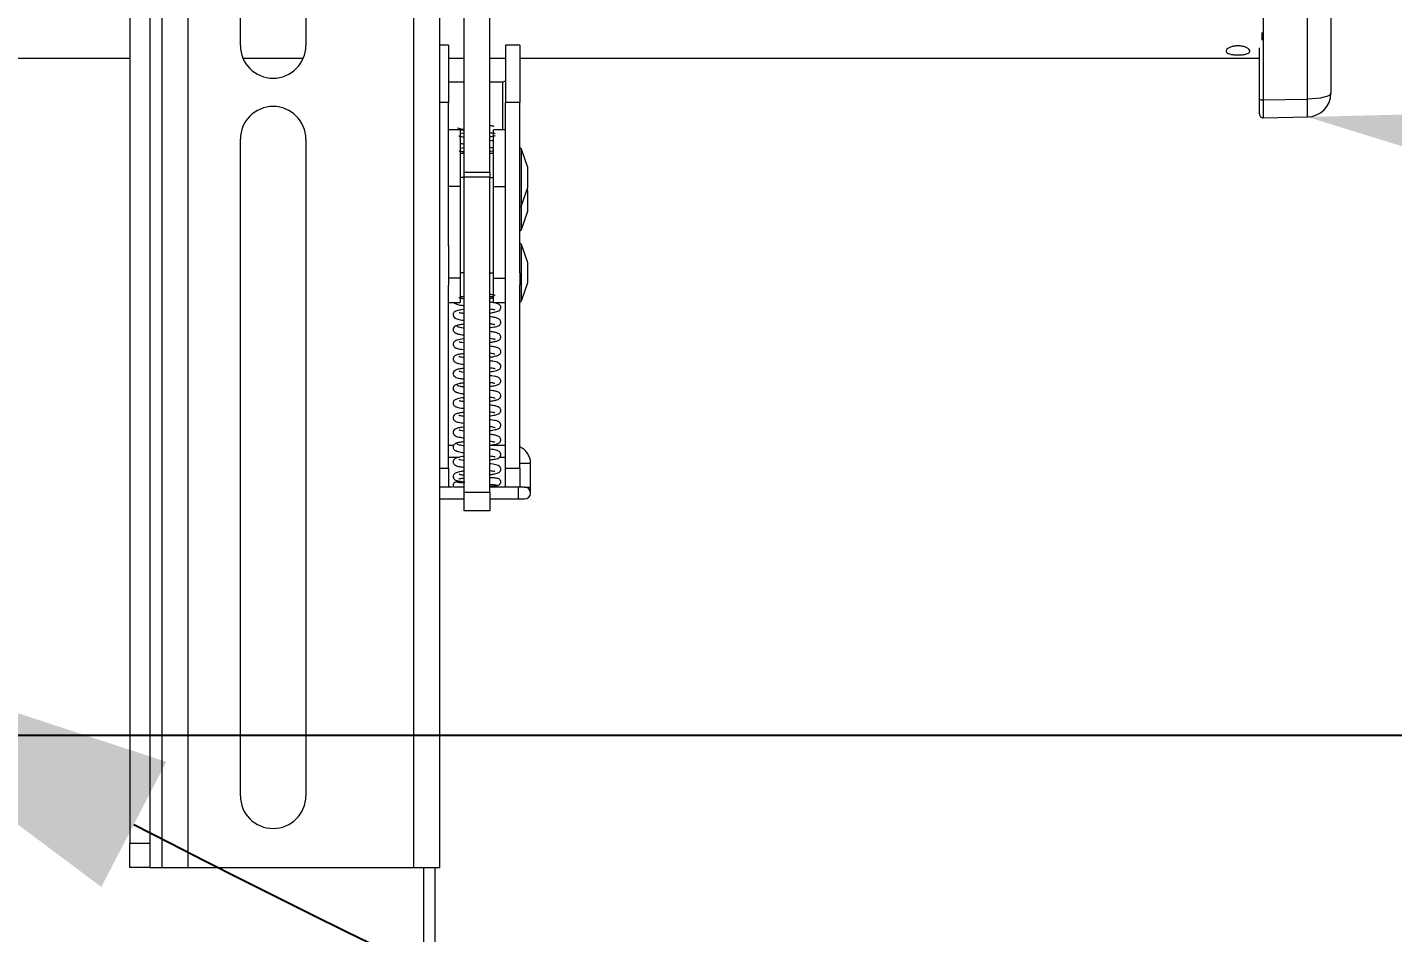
# Model space of a CAD drawing. Extents: x -382 to 1420, y -377 to 265.
# Drawn here: x 230.13 to 237.3, y -172.05 to -167.3 of the extents above; entities that cross this region are included whole.
import ezdxf
from ezdxf import colors
from ezdxf.entities.mleader import LeaderData, LeaderLine
from ezdxf.math import Vec2, Vec3

# ---------------------------------------------------------------- set-up
doc = ezdxf.new("R2010")
doc.units = 0
doc.header["$MEASUREMENT"] = 0
doc.layers.get('DEFPOINTS').update_dxf_attribs({"color": 255, "linetype": 'CONTINUOUS'})
for name, color, linetype in [('AV-Anno-Iden', 154, 'CONTINUOUS'), ('AV-Detl-Obje-Brkt', 202, 'CONTINUOUS'), ('AV-Detl-Obje-Mont', 232, 'CONTINUOUS'), ('AV-Elev-Dims', 14, 'CONTINUOUS')]:
    doc.layers.add(name, color=color, linetype=linetype)
doc.styles.get("Standard").update_dxf_attribs({"font": 'arial.ttf'})
doc.dimstyles.new('ARCH-24TO1', dxfattribs={"dimscale": 24, "dimtxt": 0.08, "dimasz": 0.09375, "dimexe": 0.09375, "dimexo": 0.09375, "dimgap": 0.0625, "dimtad": 0, "dimtih": 1, "dimtoh": 1, "dimdec": 3, "dimzin": 3, "dimdsep": 46, "dimlunit": 4, "dimtxsty": 'Standard', "dimcen": -0.0625, "dimclrd": 256, "dimclre": 256, "dimadec": 0, "dimazin": 0, "dimtfac": 1, "dimtdec": 3, "dimtmove": 0, "dimatfit": 3, "dimfxl": 1, "dimtfill": 1, "dimfrac": 1, "dimtolj": 1, "dimtzin": 0, "dimarcsym": 0})

# ---------------------------------------------------------------- blocks, each defined once
blk = doc.blocks.new('*D156')
at = {"layer": 'AV-Elev-Dims', "lineweight": -2, "transparency": 16777216}
for p, q in [((229.8693, -171.0105), (243.7221, -171.0105)), ((241.4721, -173.2605), (241.4721, -182.54)), ((241.4721, -223.2127), (241.4721, -198.4907)), ((247.2541, -225.4627), (239.2221, -225.4627))]:
    blk.add_line(p, q, dxfattribs=at)
at = {"layer": 'AV-Elev-Dims', "transparency": 16777216}
for points in [[(241.0971, -173.2605), (241.8471, -173.2605), (241.4721, -171.0105)], [(241.0971, -223.2127), (241.8471, -223.2127), (241.4721, -225.4627)]]:
    blk.add_solid(points, dxfattribs=at)
at = {"layer": 'DEFPOINTS', "color": 0, "transparency": 16777216}
for p in [(227.6193, -171.0105), (241.4721, -225.4627), (249.5041, -225.4627)]:
    blk.add_point(p, dxfattribs=at)
at = {"layer": 'AV-Elev-Dims', "color": 0, "transparency": 16777216, "insert": (241.4721, -190.5154), "char_height": 1.92, "attachment_point": 5, "bg_fill": 3, "box_fill_scale": 1.25, "bg_fill_color": 256, "bg_fill_true_color": 13158600, "bg_fill_transparency": 0}
blk.add_mtext('\\A1;4\'-6{\\H1x;\\S1#2;}" A.F.F.\\PTO CENTER \\POF MOUNT\\PHOLE', dxfattribs=at)
blk = doc.blocks.new('A$C429A2651')
at = {"layer": 'AV-Detl-Obje-Brkt', "linetype": 'Continuous', "lineweight": 15}
for p, q in [((28.5715, 20.9101), (28.5715, 4.4204)), ((28.7073, 20.9101), (28.7073, 4.4204)), ((29.894, 4.4204), (29.894, 20.9101)), ((30.0298, 4.4204), (30.0298, 20.9101)), ((28.4045, 20.7852), (28.4045, 4.5453)), ((28.509, 20.7852), (28.509, 4.5453)), ((30.1574, 8.0661), (30.1574, 13.4628)), ((30.2918, 8.0661), (30.2918, 13.4628)), ((28.9835, 8.7307), (28.9835, 12.1734)), ((29.3271, 12.1734), (29.3271, 8.7307)), ((30.0747, 8.733), (30.0298, 8.733)), ((30.0747, 8.733), (30.0747, 8.4312)), ((30.4492, 8.733), (30.3745, 8.733)), ((30.3745, 8.733), (30.3745, 8.4312)), ((30.4492, 8.733), (30.4492, 8.4312)), ((28.9973, 8.6633), (29.3134, 8.6633)), ((30.0747, 8.6633), (30.1574, 8.6633)), ((30.2918, 8.6633), (30.3745, 8.6633)), ((30.1574, 8.5384), (30.0747, 8.5384)), ((30.3592, 8.5384), (30.2918, 8.5384)), ((30.3745, 8.544), (30.3592, 8.5384)), ((30.3592, 8.5384), (30.3592, 8.4135)), ((30.0747, 8.4312), (30.0298, 8.4312)), ((30.0747, 7.6799), (30.0747, 8.4312)), ((30.3592, 8.4135), (30.3592, 8.2886)), ((30.4492, 8.4312), (30.3745, 8.4312)), ((30.3745, 7.6799), (30.3745, 8.4312)), ((30.4492, 7.539), (30.4492, 8.4312)), ((28.9835, 4.7961), (28.9835, 8.2389)), ((29.3271, 8.2389), (29.3271, 4.7961)), ((30.1372, 8.2886), (30.0747, 8.2886)), ((30.1372, 8.2886), (30.1574, 8.2886)), ((30.1372, 8.2886), (30.1372, 7.9919)), ((30.1574, 8.2713), (30.1372, 8.2681)), ((30.3745, 8.2886), (30.3121, 8.2886)), ((30.3121, 7.9919), (30.3121, 8.2886)), ((30.1574, 8.194), (30.1372, 8.191)), ((30.4575, 8.1863), (30.4492, 8.1946)), ((30.4922, 8.091), (30.4575, 8.1863)), ((30.4575, 7.8911), (30.4575, 8.1863)), ((30.1574, 8.1637), (30.1372, 8.1637)), ((30.3121, 8.1637), (30.2918, 8.1637)), ((30.1574, 8.0387), (30.1372, 8.0387)), ((30.1574, 8.0661), (30.2918, 8.0661)), ((30.1574, 8.0401), (30.1574, 8.0661)), ((30.2918, 8.0401), (30.1574, 8.0401)), ((30.1574, 6.3888), (30.1574, 8.0401)), ((30.2918, 8.0661), (30.2918, 8.0401)), ((30.2918, 6.3888), (30.2918, 8.0401)), ((30.2918, 8.0387), (30.3121, 8.0387)), ((30.4922, 7.9865), (30.4922, 8.091)), ((30.1372, 7.9919), (30.0747, 7.9919)), ((30.1372, 7.9919), (30.1372, 7.5098)), ((30.3121, 7.9919), (30.3745, 7.9919)), ((30.3121, 7.5098), (30.3121, 7.9919)), ((30.4575, 7.8911), (30.4922, 7.9865)), ((30.4922, 7.966), (30.4884, 7.9763)), ((30.4922, 7.8616), (30.4922, 7.966)), ((30.4492, 7.8828), (30.4575, 7.8911)), ((30.4575, 7.7662), (30.4575, 7.8911)), ((30.4575, 7.7662), (30.4922, 7.8616)), ((30.4492, 7.7579), (30.4575, 7.7662)), ((30.0747, 7.6799), (30.0747, 7.5098)), ((30.3745, 7.5098), (30.3745, 7.6799)), ((30.4575, 7.6867), (30.4492, 7.6949)), ((30.4922, 7.5913), (30.4575, 7.6867)), ((30.4575, 7.3914), (30.4575, 7.6867)), ((30.4922, 7.4868), (30.4922, 7.5913)), ((30.1574, 7.539), (30.1372, 7.539)), ((30.2918, 7.539), (30.3121, 7.539)), ((30.4492, 7.539), (30.4492, 7.4757)), ((30.1372, 7.5098), (30.0747, 7.5098)), ((30.0747, 7.5098), (30.0747, 7.4745)), ((30.0747, 6.5137), (30.0747, 7.4745)), ((30.1372, 7.5098), (30.1372, 7.3829)), ((30.3121, 7.5098), (30.3745, 7.5098)), ((30.3121, 7.3829), (30.3121, 7.5098)), ((30.3745, 7.4745), (30.3745, 7.5098)), ((30.3745, 6.5137), (30.3745, 7.4745)), ((30.4492, 6.5137), (30.4492, 7.4757)), ((30.4575, 7.3914), (30.4922, 7.4868)), ((30.0747, 7.3829), (30.1372, 7.3829)), ((30.1372, 7.4141), (30.1574, 7.4141)), ((30.2918, 7.4141), (30.3121, 7.4141)), ((30.3121, 7.3829), (30.3745, 7.3829)), ((30.4492, 7.3831), (30.4575, 7.3914)), ((30.1028, 6.6334), (30.0747, 6.6334)), ((30.3745, 6.6334), (30.2918, 6.6334)), ((30.0747, 6.5709), (30.132, 6.5709)), ((30.3424, 6.5709), (30.3745, 6.5709)), ((30.4492, 6.5397), (30.4745, 6.5397)), ((30.4745, 6.5397), (30.5057, 6.5397)), ((30.5057, 6.4147), (30.5057, 6.5397)), ((30.0298, 6.5137), (30.0747, 6.5137)), ((30.0747, 6.5137), (30.0747, 6.4147)), ((30.3745, 6.5137), (30.4492, 6.5137)), ((30.3745, 6.4147), (30.3745, 6.5137)), ((30.4492, 6.5137), (30.4492, 6.4147)), ((30.0747, 6.4147), (30.0298, 6.4147)), ((30.0958, 6.4147), (30.0747, 6.4147)), ((30.1574, 6.3888), (30.2918, 6.3888)), ((30.1574, 6.2898), (30.1574, 6.3888)), ((30.3745, 6.4147), (30.2918, 6.4147)), ((30.2918, 6.3888), (30.2918, 6.2898)), ((30.4492, 6.4147), (30.3745, 6.4147)), ((30.4432, 6.3523), (30.4432, 6.4147)), ((30.4745, 6.4147), (30.4492, 6.4147)), ((30.4745, 6.4147), (30.5057, 6.4147)), ((30.5057, 6.3835), (30.5057, 6.4147)), ((30.0298, 6.3523), (30.1574, 6.3523)), ((30.2918, 6.3523), (30.4432, 6.3523)), ((30.4432, 6.3523), (30.4745, 6.3523)), ((30.2918, 6.2898), (30.1574, 6.2898)), ((28.509, 4.5453), (28.4045, 4.5453)), ((28.4045, 4.4204), (28.4045, 4.5453)), ((28.509, 4.5453), (28.509, 4.4204)), ((28.509, 4.4204), (28.4045, 4.4204)), ((28.509, 4.4204), (28.5715, 4.4204)), ((28.5715, 4.4204), (28.7073, 4.4204)), ((28.7073, 4.4204), (29.894, 4.4204)), ((29.894, 4.4204), (30.0298, 4.4204)), ((29.9435, 4.4204), (29.9435, 1.2055)), ((30.006, 1.2055), (30.006, 4.4204))]:
    blk.add_line(p, q, dxfattribs=at)
for centre, radius, start, end in [((29.1553, 8.7307), 0.1718, 180, 0), ((29.1553, 8.2389), 0.1718, 0, 180), ((30.412, 6.5397), 0.0937, 0, 66.62172), ((30.4745, 6.3835), 0.0312, 270, 90), ((29.1553, 4.7961), 0.1718, 180, 0)]:
    blk.add_arc(centre, radius, start, end, dxfattribs=at)
for points, knots in [([(30.3154, 8.3059), (30.3152, 8.306), (30.3101, 8.3075), (30.3019, 8.3085), (30.2927, 8.3097), (30.2918, 8.3098)], [0, 0, 0, 0, 0.042551, 0.902723, 1, 1, 1, 1]), ([(30.1226, 8.2979), (30.1306, 8.2959), (30.1403, 8.2934), (30.1549, 8.2914), (30.1574, 8.2911)], [0, 0, 0, 0, 0.82726, 1, 1, 1, 1]), ([(30.1574, 8.2494), (30.1522, 8.2502), (30.1418, 8.2519), (30.1331, 8.2536), (30.129, 8.2553), (30.1297, 8.2546), (30.1297, 8.2545)], [0, 0, 0, 0, 0.340241, 0.686109, 0.97012, 1, 1, 1, 1]), ([(30.2918, 8.2744), (30.2966, 8.2737), (30.3073, 8.2721), (30.3172, 8.2697), (30.3189, 8.2694), (30.3196, 8.2693)], [0, 0, 0, 0, 0.311943, 0.705689, 1, 1, 1, 1]), ([(30.2918, 8.2526), (30.2946, 8.2529), (30.3073, 8.2546), (30.3154, 8.2567), (30.3218, 8.2583)], [0, 0, 0, 0, 0.218683, 1, 1, 1, 1]), ([(30.1574, 8.1723), (30.1569, 8.1724), (30.1471, 8.1738), (30.1374, 8.1755), (30.1305, 8.1776), (30.1308, 8.177), (30.1308, 8.1768)], [0, 0, 0, 0, 0.028806, 0.609536, 0.867403, 1, 1, 1, 1]), ([(30.1372, 8.2176), (30.1425, 8.2164), (30.1482, 8.2152), (30.1569, 8.214), (30.1574, 8.214)], [0, 0, 0, 0, 0.942095, 1, 1, 1, 1]), ([(30.3121, 8.2295), (30.3111, 8.2297), (30.3059, 8.2307), (30.2992, 8.2318), (30.2921, 8.2327), (30.2918, 8.2328)], [0, 0, 0, 0, 0.17621, 0.966962, 1, 1, 1, 1]), ([(30.2918, 8.1973), (30.296, 8.1967), (30.304, 8.1955), (30.3094, 8.1943), (30.3121, 8.1937)], [0, 0, 0, 0, 0.519506, 1, 1, 1, 1]), ([(30.2918, 8.1755), (30.296, 8.1761), (30.304, 8.1772), (30.3094, 8.1783), (30.3121, 8.1788)], [0, 0, 0, 0, 0.521344, 1, 1, 1, 1]), ([(30.104, 7.3829), (30.1061, 7.3809), (30.1135, 7.3739), (30.1261, 7.3717), (30.1424, 7.3684), (30.1531, 7.3668), (30.1574, 7.3662)], [0, 0, 0, 0, 0.162347, 0.57563, 0.829461, 1, 1, 1, 1]), ([(30.1574, 7.4017), (30.1535, 7.4022), (30.1439, 7.4037), (30.1347, 7.4055), (30.13, 7.4069), (30.1298, 7.4067), (30.1297, 7.4067)], [0, 0, 0, 0, 0.2421512, 0.6016406, 0.9085303, 1, 1, 1, 1]), ([(30.2918, 7.4266), (30.2958, 7.426), (30.3054, 7.4245), (30.3146, 7.4227), (30.3193, 7.4214), (30.3194, 7.4216), (30.3194, 7.4216)], [0, 0, 0, 0, 0.247351, 0.60627, 0.912654, 1, 1, 1, 1]), ([(30.2918, 7.4047), (30.2985, 7.4056), (30.3062, 7.4066), (30.3113, 7.4079), (30.3121, 7.4081)], [0, 0, 0, 0, 0.860367, 1, 1, 1, 1]), ([(30.2918, 7.3277), (30.2965, 7.3284), (30.3083, 7.33), (30.3267, 7.3338), (30.3409, 7.338), (30.3485, 7.3484), (30.3498, 7.356), (30.3488, 7.3632), (30.3446, 7.3699), (30.3344, 7.3771), (30.3206, 7.3802), (30.3038, 7.3833), (30.294, 7.3846), (30.2918, 7.3849)], [0, 0, 0, 0, 0.0781, 0.196284, 0.393199, 0.466901, 0.496676, 0.524648, 0.58448, 0.653506, 0.844248, 0.966266, 1, 1, 1, 1]), ([(30.1574, 7.3464), (30.1551, 7.3461), (30.1416, 7.3442), (30.1246, 7.341), (30.1087, 7.3359), (30.1014, 7.3264), (30.0993, 7.3196), (30.1001, 7.3119), (30.1079, 7.2991), (30.1259, 7.2945), (30.1428, 7.2911), (30.1565, 7.2893), (30.1574, 7.2891)], [0, 0, 0, 0, 0.037753, 0.218278, 0.39161, 0.442489, 0.494454, 0.546567, 0.596896, 0.782774, 0.984751, 1, 1, 1, 1]), ([(30.1574, 7.3245), (30.1513, 7.3255), (30.14, 7.3272), (30.1314, 7.3295), (30.131, 7.3292), (30.1308, 7.3291)], [0, 0, 0, 0, 0.428809, 0.799705, 1, 1, 1, 1]), ([(30.2918, 7.3496), (30.2921, 7.3495), (30.2986, 7.3486), (30.3072, 7.347), (30.3151, 7.3455), (30.3188, 7.3444), (30.3189, 7.3445), (30.3189, 7.3446)], [0, 0, 0, 0, 0.0162179, 0.4082786, 0.7417556, 0.8897331, 1, 1, 1, 1]), ([(30.2918, 7.2506), (30.2938, 7.2509), (30.3094, 7.253), (30.3267, 7.2566), (30.3406, 7.2613), (30.3472, 7.2696), (30.3493, 7.2748), (30.3498, 7.2811), (30.3478, 7.2883), (30.3429, 7.2943), (30.3334, 7.3001), (30.3224, 7.3027), (30.3056, 7.306), (30.2945, 7.3075), (30.2918, 7.3078)], [0, 0, 0, 0, 0.030663, 0.248364, 0.405829, 0.440289, 0.475985, 0.51301, 0.547455, 0.600991, 0.647698, 0.824906, 0.9575, 1, 1, 1, 1]), ([(30.121, 7.2616), (30.1183, 7.2611), (30.1127, 7.26), (30.1047, 7.2548), (30.1004, 7.2475), (30.0995, 7.241), (30.1002, 7.2347), (30.1036, 7.2283), (30.1109, 7.2221), (30.1169, 7.2208), (30.1206, 7.22)], [0, 0, 0, 0, 0.129807, 0.271078, 0.420769, 0.496096, 0.569304, 0.703689, 0.819353, 1, 1, 1, 1]), ([(30.1574, 7.2694), (30.1499, 7.2682), (30.134, 7.2658), (30.1175, 7.262), (30.1146, 7.2593), (30.1131, 7.2579)], [0, 0, 0, 0, 0.300587, 0.637939, 1, 1, 1, 1]), ([(30.1574, 7.2475), (30.1554, 7.2478), (30.1463, 7.2491), (30.1345, 7.2514), (30.1232, 7.2546), (30.1223, 7.2567), (30.1219, 7.2578)], [0, 0, 0, 0, 0.085119, 0.376156, 0.682171, 1, 1, 1, 1]), ([(30.2918, 7.2725), (30.2938, 7.2722), (30.3008, 7.2712), (30.3092, 7.2697), (30.3171, 7.2678), (30.3179, 7.2679), (30.3183, 7.268)], [0, 0, 0, 0, 0.129196, 0.444225, 0.725636, 1, 1, 1, 1]), ([(30.1574, 7.1923), (30.1563, 7.1921), (30.1419, 7.1902), (30.1238, 7.1867), (30.1082, 7.1813), (30.1014, 7.1725), (30.0997, 7.1666), (30.0996, 7.16), (30.1022, 7.1531), (30.1101, 7.1451), (30.1236, 7.1408), (30.1407, 7.1373), (30.1556, 7.1353), (30.1574, 7.135)], [0, 0, 0, 0, 0.0181751, 0.227713, 0.3924247, 0.4566751, 0.4840199, 0.5087597, 0.5594162, 0.6148647, 0.7626802, 0.9707331, 1, 1, 1, 1]), ([(30.1126, 7.2242), (30.113, 7.2232), (30.1139, 7.2214), (30.1236, 7.2179), (30.1377, 7.2148), (30.1537, 7.2127), (30.1574, 7.2122)], [0, 0, 0, 0, 0.233518, 0.457366, 0.874831, 1, 1, 1, 1]), ([(30.1574, 7.1704), (30.1555, 7.1707), (30.1486, 7.1717), (30.1404, 7.1732), (30.1323, 7.1751), (30.1311, 7.1752), (30.1306, 7.1753)], [0, 0, 0, 0, 0.12728, 0.461572, 0.749349, 1, 1, 1, 1]), ([(30.2918, 7.1736), (30.3002, 7.1748), (30.3161, 7.1772), (30.3325, 7.1812), (30.3437, 7.1868), (30.3487, 7.1956), (30.3499, 7.2018), (30.3487, 7.2088), (30.3419, 7.2196), (30.3264, 7.2249), (30.3116, 7.2279), (30.2967, 7.2301), (30.2918, 7.2308)], [0, 0, 0, 0, 0.1478467, 0.2802302, 0.4228786, 0.4639492, 0.5080596, 0.5545531, 0.5994332, 0.7502731, 0.9182085, 1, 1, 1, 1]), ([(30.2918, 7.1954), (30.2923, 7.1953), (30.2989, 7.1944), (30.3079, 7.1927), (30.3163, 7.1912), (30.3197, 7.1898), (30.3192, 7.1905), (30.3191, 7.1905)], [0, 0, 0, 0, 0.030421, 0.389603, 0.703312, 0.972183, 1, 1, 1, 1]), ([(30.1574, 7.115), (30.1495, 7.1139), (30.1316, 7.1113), (30.1183, 7.108), (30.1091, 7.1036), (30.1038, 7.0987), (30.1004, 7.093), (30.0993, 7.0858), (30.1011, 7.0779), (30.1086, 7.0687), (30.1214, 7.0643), (30.138, 7.0607), (30.1531, 7.0586), (30.1574, 7.0579)], [0, 0, 0, 0, 0.13061, 0.29855, 0.372271, 0.411014, 0.452739, 0.496548, 0.536645, 0.603269, 0.743709, 0.927012, 1, 1, 1, 1]), ([(30.1574, 7.0933), (30.1529, 7.094), (30.1436, 7.0955), (30.1346, 7.0973), (30.1302, 7.0985), (30.1296, 7.0986), (30.1294, 7.0986)], [0, 0, 0, 0, 0.300919, 0.613375, 0.884408, 1, 1, 1, 1]), ([(30.2918, 7.0965), (30.2938, 7.0967), (30.3072, 7.0986), (30.3242, 7.1021), (30.3374, 7.1054), (30.3463, 7.1139), (30.3496, 7.1211), (30.3496, 7.1287), (30.3468, 7.1359), (30.3413, 7.1415), (30.3318, 7.1463), (30.3185, 7.1497), (30.3005, 7.1523), (30.2918, 7.1536)], [0, 0, 0, 0, 0.032634, 0.216421, 0.371234, 0.416305, 0.466946, 0.515783, 0.557597, 0.622405, 0.688352, 0.849815, 1, 1, 1, 1]), ([(30.2918, 7.1184), (30.292, 7.1183), (30.2982, 7.1175), (30.3068, 7.1159), (30.3156, 7.1143), (30.3194, 7.1129), (30.3189, 7.1137), (30.3188, 7.1138)], [0, 0, 0, 0, 0.007435, 0.359301, 0.669862, 0.939826, 1, 1, 1, 1]), ([(30.1574, 7.038), (30.154, 7.0376), (30.1402, 7.0358), (30.1252, 7.0326), (30.1093, 7.0281), (30.1005, 7.0173), (30.0994, 7.0091), (30.1009, 7.001), (30.1133, 6.9869), (30.1284, 6.9855), (30.1502, 6.9821), (30.1574, 6.981)], [0, 0, 0, 0, 0.05279, 0.215362, 0.365941, 0.457573, 0.503611, 0.547593, 0.628338, 0.877369, 1, 1, 1, 1]), ([(30.1574, 7.0162), (30.1569, 7.0163), (30.1499, 7.0173), (30.1409, 7.0189), (30.132, 7.021), (30.1311, 7.0209), (30.1307, 7.0208)], [0, 0, 0, 0, 0.028235, 0.418766, 0.75516, 1, 1, 1, 1]), ([(30.2918, 7.0194), (30.2968, 7.0201), (30.3131, 7.0225), (30.3314, 7.0267), (30.3434, 7.032), (30.3485, 7.0413), (30.3497, 7.0465), (30.3493, 7.0522), (30.347, 7.0584), (30.3368, 7.0694), (30.3223, 7.0715), (30.303, 7.0751), (30.2941, 7.0763), (30.2918, 7.0767)], [0, 0, 0, 0, 0.085153, 0.275657, 0.428579, 0.460914, 0.491602, 0.521411, 0.551211, 0.611952, 0.856873, 0.963323, 1, 1, 1, 1]), ([(30.2918, 7.0412), (30.2934, 7.041), (30.3003, 7.04), (30.3087, 7.0385), (30.317, 7.0366), (30.3186, 7.0363), (30.3193, 7.0361)], [0, 0, 0, 0, 0.101097, 0.44394, 0.743171, 1, 1, 1, 1]), ([(30.1207, 6.9532), (30.1181, 6.9527), (30.1125, 6.9516), (30.1047, 6.9464), (30.1004, 6.9392), (30.0995, 6.9326), (30.1002, 6.9264), (30.1036, 6.9199), (30.111, 6.9138), (30.1171, 6.9124), (30.1208, 6.9116)], [0, 0, 0, 0, 0.127763, 0.267597, 0.416503, 0.491671, 0.564853, 0.699535, 0.815993, 1, 1, 1, 1]), ([(30.1574, 6.961), (30.1541, 6.9606), (30.1431, 6.959), (30.1287, 6.9563), (30.1155, 6.9529), (30.1138, 6.9505), (30.1128, 6.9493)], [0, 0, 0, 0, 0.117801, 0.393362, 0.687347, 1, 1, 1, 1]), ([(30.1574, 6.9392), (30.156, 6.9394), (30.1474, 6.9406), (30.1357, 6.9429), (30.1237, 6.946), (30.1223, 6.9482), (30.1215, 6.9493)], [0, 0, 0, 0, 0.06102, 0.358484, 0.67163, 1, 1, 1, 1]), ([(30.2918, 6.9425), (30.3001, 6.9437), (30.3186, 6.9464), (30.3324, 6.9499), (30.3423, 6.9553), (30.3471, 6.9608), (30.3493, 6.9668), (30.3499, 6.9737), (30.3473, 6.981), (30.3421, 6.9866), (30.3338, 6.9915), (30.3224, 6.9945), (30.3063, 6.9975), (30.2956, 6.999), (30.2918, 6.9996)], [0, 0, 0, 0, 0.140528, 0.311507, 0.381675, 0.444464, 0.474465, 0.503736, 0.557385, 0.604428, 0.657986, 0.824123, 0.937439, 1, 1, 1, 1]), ([(30.2918, 6.9642), (30.294, 6.9639), (30.3043, 6.9623), (30.314, 6.9605), (30.3188, 6.9589), (30.3185, 6.9595), (30.3184, 6.9597)], [0, 0, 0, 0, 0.143123, 0.671306, 0.922099, 1, 1, 1, 1]), ([(30.1574, 6.884), (30.1563, 6.8838), (30.142, 6.8819), (30.1242, 6.8785), (30.1089, 6.8734), (30.1019, 6.8651), (30.1, 6.8595), (30.0995, 6.8547), (30.1002, 6.8503), (30.1023, 6.8451), (30.1091, 6.8373), (30.1222, 6.8329), (30.1392, 6.8293), (30.1548, 6.8271), (30.1574, 6.8267)], [0, 0, 0, 0, 0.017855, 0.226695, 0.386733, 0.449627, 0.476996, 0.501901, 0.526399, 0.55178, 0.605654, 0.74911, 0.957343, 1, 1, 1, 1]), ([(30.1129, 6.9155), (30.1135, 6.9145), (30.1147, 6.9127), (30.1251, 6.9093), (30.139, 6.9063), (30.1544, 6.9043), (30.1574, 6.9038)], [0, 0, 0, 0, 0.2387093, 0.467695, 0.8950386, 1, 1, 1, 1]), ([(30.2918, 6.8653), (30.2996, 6.8664), (30.3151, 6.8687), (30.3318, 6.8727), (30.3435, 6.8783), (30.3487, 6.8873), (30.3499, 6.8936), (30.3487, 6.9007), (30.3419, 6.9113), (30.3267, 6.9166), (30.3121, 6.9195), (30.2971, 6.9217), (30.2918, 6.9225)], [0, 0, 0, 0, 0.135487, 0.269288, 0.420207, 0.462778, 0.507635, 0.554096, 0.598462, 0.74633, 0.910763, 1, 1, 1, 1]), ([(30.2918, 6.8871), (30.2928, 6.887), (30.2998, 6.886), (30.3088, 6.8843), (30.3168, 6.8827), (30.32, 6.8814), (30.3194, 6.882), (30.3194, 6.8821)], [0, 0, 0, 0, 0.0587548, 0.4144469, 0.7212381, 0.9802543, 1, 1, 1, 1]), ([(30.1574, 6.8067), (30.1503, 6.8057), (30.1326, 6.8033), (30.1188, 6.7998), (30.109, 6.7954), (30.1024, 6.7894), (30.0995, 6.781), (30.0998, 6.7724), (30.1064, 6.7617), (30.1191, 6.7566), (30.1357, 6.7528), (30.1517, 6.7505), (30.1574, 6.7496)], [0, 0, 0, 0, 0.116425, 0.2898041, 0.3634075, 0.4366659, 0.4762135, 0.5153302, 0.5835982, 0.7198671, 0.8999682, 1, 1, 1, 1]), ([(30.1574, 6.8621), (30.1559, 6.8623), (30.1452, 6.8639), (30.1352, 6.8657), (30.1302, 6.8675), (30.1305, 6.867), (30.1305, 6.867)], [0, 0, 0, 0, 0.096618, 0.70817, 0.980058, 1, 1, 1, 1]), ([(30.2918, 6.7882), (30.2935, 6.7884), (30.3064, 6.7902), (30.3233, 6.7936), (30.3371, 6.797), (30.3464, 6.8057), (30.3497, 6.8133), (30.3495, 6.8209), (30.3452, 6.831), (30.3334, 6.8377), (30.3185, 6.8413), (30.3006, 6.844), (30.2918, 6.8454)], [0, 0, 0, 0, 0.026991, 0.20884, 0.365531, 0.413466, 0.467618, 0.518296, 0.56077, 0.689434, 0.848343, 1, 1, 1, 1]), ([(30.2918, 6.8101), (30.2968, 6.8093), (30.3066, 6.8077), (30.3149, 6.8062), (30.3187, 6.8049), (30.3183, 6.8057), (30.3182, 6.8058)], [0, 0, 0, 0, 0.342956, 0.66982, 0.954984, 1, 1, 1, 1]), ([(30.1574, 6.785), (30.153, 6.7857), (30.1439, 6.7871), (30.1351, 6.7889), (30.1303, 6.7902), (30.1296, 6.7903), (30.1294, 6.7904)], [0, 0, 0, 0, 0.292249, 0.607105, 0.879936, 1, 1, 1, 1]), ([(30.2918, 6.7111), (30.2968, 6.7118), (30.3127, 6.7141), (30.3307, 6.7183), (30.3424, 6.7229), (30.3483, 6.7321), (30.3498, 6.7381), (30.3493, 6.7442), (30.3467, 6.7506), (30.3362, 6.7612), (30.3216, 6.7633), (30.3025, 6.7669), (30.2939, 6.7681), (30.2918, 6.7684)], [0, 0, 0, 0, 0.0840028, 0.2709193, 0.4208163, 0.4549452, 0.4891884, 0.5230805, 0.5556258, 0.6181343, 0.8624609, 0.9667685, 1, 1, 1, 1]), ([(30.2918, 6.733), (30.2922, 6.7329), (30.2982, 6.7321), (30.3065, 6.7306), (30.3151, 6.7289), (30.3196, 6.7275), (30.3195, 6.7278), (30.3195, 6.7278)], [0, 0, 0, 0, 0.020121, 0.366596, 0.670928, 0.93429, 1, 1, 1, 1]), ([(30.1574, 6.7299), (30.1557, 6.7296), (30.1434, 6.7279), (30.1274, 6.7248), (30.1122, 6.7212), (30.1018, 6.7115), (30.0994, 6.7027), (30.1001, 6.6947), (30.1101, 6.6801), (30.1264, 6.6777), (30.1484, 6.6741), (30.1574, 6.6726)], [0, 0, 0, 0, 0.027899, 0.198856, 0.344711, 0.434286, 0.482601, 0.527414, 0.603574, 0.838662, 1, 1, 1, 1]), ([(30.1574, 6.708), (30.1568, 6.7081), (30.1496, 6.7091), (30.1407, 6.7107), (30.1321, 6.7127), (30.1314, 6.7124), (30.131, 6.7123)], [0, 0, 0, 0, 0.03898, 0.428247, 0.767, 1, 1, 1, 1]), ([(30.2918, 6.6342), (30.2994, 6.6353), (30.3174, 6.6378), (30.3331, 6.6417), (30.3446, 6.648), (30.3486, 6.6564), (30.3499, 6.6621), (30.3487, 6.6703), (30.344, 6.6767), (30.3348, 6.6831), (30.3228, 6.686), (30.3063, 6.6892), (30.2955, 6.6908), (30.2918, 6.6913)], [0, 0, 0, 0, 0.1263159, 0.2985494, 0.4311953, 0.4591475, 0.485217, 0.5348586, 0.5872704, 0.6474117, 0.8227444, 0.9395586, 1, 1, 1, 1]), ([(30.1206, 6.6449), (30.1179, 6.6443), (30.1124, 6.6433), (30.1046, 6.638), (30.1004, 6.6308), (30.0995, 6.6243), (30.1003, 6.618), (30.1037, 6.6115), (30.1112, 6.6054), (30.1173, 6.604), (30.1211, 6.6032)], [0, 0, 0, 0, 0.1257426, 0.2641265, 0.4120586, 0.4869156, 0.5599281, 0.6947855, 0.8121417, 1, 1, 1, 1]), ([(30.1574, 6.6527), (30.1533, 6.6522), (30.1415, 6.6505), (30.1269, 6.6477), (30.1145, 6.6442), (30.1132, 6.6418), (30.1125, 6.6406)], [0, 0, 0, 0, 0.1454551, 0.4125303, 0.6972485, 1, 1, 1, 1]), ([(30.1132, 6.6068), (30.1142, 6.6058), (30.116, 6.6038), (30.1257, 6.6009), (30.1398, 6.5982), (30.1502, 6.5964), (30.1572, 6.5955), (30.1574, 6.5955)], [0, 0, 0, 0, 0.265927, 0.520017, 0.762522, 0.993546, 1, 1, 1, 1]), ([(30.1574, 6.6309), (30.1534, 6.6315), (30.1437, 6.633), (30.1324, 6.6354), (30.1234, 6.638), (30.122, 6.6398), (30.1213, 6.6407)], [0, 0, 0, 0, 0.185254, 0.447158, 0.718801, 1, 1, 1, 1]), ([(30.2918, 6.6559), (30.2924, 6.6558), (30.3023, 6.6544), (30.312, 6.6527), (30.3187, 6.6506), (30.3185, 6.6512), (30.3184, 6.6514)], [0, 0, 0, 0, 0.0342335, 0.6168989, 0.8756246, 1, 1, 1, 1]), ([(30.2918, 6.557), (30.2991, 6.558), (30.3128, 6.56), (30.3287, 6.5639), (30.3361, 6.5655), (30.3444, 6.5721), (30.3476, 6.5769), (30.3496, 6.5823), (30.3496, 6.5886), (30.3473, 6.5957), (30.3392, 6.6045), (30.3242, 6.6087), (30.307, 6.6123), (30.2924, 6.6142), (30.2918, 6.6143)], [0, 0, 0, 0, 0.12708, 0.239576, 0.37722, 0.418111, 0.445579, 0.478681, 0.515532, 0.550842, 0.61631, 0.774157, 0.990694, 1, 1, 1, 1]), ([(30.1574, 6.5757), (30.1546, 6.5753), (30.1381, 6.573), (30.1204, 6.5694), (30.1063, 6.5635), (30.1011, 6.5546), (30.0997, 6.55), (30.0996, 6.5448), (30.1012, 6.5386), (30.1057, 6.5324), (30.1159, 6.526), (30.1304, 6.5228), (30.1473, 6.5198), (30.1565, 6.5185), (30.1574, 6.5184)], [0, 0, 0, 0, 0.045527, 0.264828, 0.421779, 0.453285, 0.482203, 0.509047, 0.536217, 0.593295, 0.660444, 0.857447, 0.985574, 1, 1, 1, 1]), ([(30.1574, 6.5539), (30.1527, 6.5546), (30.1419, 6.5562), (30.132, 6.5585), (30.1303, 6.5589), (30.1296, 6.559)], [0, 0, 0, 0, 0.313196, 0.707784, 1, 1, 1, 1]), ([(30.2918, 6.5788), (30.2971, 6.578), (30.3075, 6.5763), (30.3162, 6.5746), (30.3202, 6.5729), (30.3196, 6.5737), (30.3196, 6.5737)], [0, 0, 0, 0, 0.345095, 0.689768, 0.972126, 1, 1, 1, 1]), ([(30.2918, 6.4799), (30.2985, 6.4809), (30.3165, 6.4836), (30.3312, 6.4869), (30.3417, 6.4925), (30.3468, 6.4979), (30.3491, 6.5036), (30.3498, 6.5088), (30.349, 6.5139), (30.3462, 6.5201), (30.3403, 6.5256), (30.3266, 6.5315), (30.3108, 6.5345), (30.2944, 6.5368), (30.2918, 6.5371)], [0, 0, 0, 0, 0.1167147, 0.3150495, 0.387981, 0.4485597, 0.4766795, 0.5035964, 0.53204, 0.5646502, 0.643434, 0.7364102, 0.9585731, 1, 1, 1, 1]), ([(30.1588, 6.4989), (30.1526, 6.4979), (30.135, 6.4953), (30.119, 6.4917), (30.1094, 6.4873), (30.1044, 6.4828), (30.1011, 6.478), (30.0993, 6.4711), (30.1004, 6.4628), (30.1061, 6.4547), (30.1141, 6.4505), (30.1294, 6.4456), (30.1498, 6.4426), (30.1611, 6.441)], [0, 0, 0, 0, 0.102919, 0.292898, 0.372015, 0.409211, 0.446426, 0.484679, 0.521196, 0.583107, 0.669357, 0.817321, 1, 1, 1, 1]), ([(30.1298, 6.4583), (30.1298, 6.4582), (30.1299, 6.4579), (30.134, 6.4591), (30.143, 6.461), (30.1529, 6.4625), (30.1574, 6.4632)], [0, 0, 0, 0, 0.075657, 0.3679046, 0.7088218, 1, 1, 1, 1]), ([(30.1574, 6.4767), (30.1545, 6.4771), (30.1464, 6.4782), (30.138, 6.4798), (30.1324, 6.4809), (30.1303, 6.4816), (30.1305, 6.4812), (30.1305, 6.4811)], [0, 0, 0, 0, 0.184907, 0.514627, 0.778385, 0.977784, 1, 1, 1, 1]), ([(30.2918, 6.5018), (30.2972, 6.5009), (30.3079, 6.4993), (30.3168, 6.4971), (30.3176, 6.4974), (30.3179, 6.4975)], [0, 0, 0, 0, 0.3770374, 0.7539665, 1, 1, 1, 1]), ([(30.3337, 6.4591), (30.3318, 6.4599), (30.3279, 6.4614), (30.3102, 6.4631), (30.295, 6.4641), (30.2918, 6.4643)], [0, 0, 0, 0, 0.443754, 0.885761, 1, 1, 1, 1]), ([(30.3309, 6.4234), (30.3332, 6.4237), (30.338, 6.4243), (30.3437, 6.4281), (30.3473, 6.4327), (30.3491, 6.437), (30.3497, 6.4416), (30.3492, 6.4461), (30.3476, 6.4501), (30.3448, 6.4542), (30.3393, 6.4587), (30.334, 6.4596), (30.3309, 6.4601)], [0, 0, 0, 0, 0.1181034, 0.2571098, 0.3337215, 0.4128105, 0.492129, 0.5693342, 0.6424539, 0.7101875, 0.8274043, 1, 1, 1, 1]), ([(30.1183, 6.4421), (30.1161, 6.4418), (30.1112, 6.4412), (30.1055, 6.4374), (30.102, 6.4328), (30.1001, 6.4285), (30.0995, 6.4239), (30.1001, 6.4194), (30.1011, 6.4163), (30.1022, 6.4148), (30.1023, 6.4146)], [0, 0, 0, 0, 0.179272, 0.3900234, 0.5061062, 0.6259058, 0.7460205, 0.8629036, 0.9735699, 1, 1, 1, 1]), ([(30.1574, 6.4147), (30.1468, 6.4147), (30.1255, 6.4147), (30.106, 6.4147), (30.1037, 6.4147), (30.1027, 6.4147)], [0, 0, 0, 0, 0.340523, 0.684543, 1, 1, 1, 1]), ([(30.1383, 6.4448), (30.1331, 6.4443), (30.1189, 6.4431), (30.1168, 6.4419), (30.1155, 6.4411)], [0, 0, 0, 0, 0.370175, 1, 1, 1, 1]), ([(30.1574, 6.4362), (30.1546, 6.4364), (30.1402, 6.4373), (30.1238, 6.4389), (30.1206, 6.4404), (30.119, 6.4411)], [0, 0, 0, 0, 0.106658, 0.557416, 1, 1, 1, 1]), ([(30.2918, 6.4293), (30.2946, 6.4291), (30.309, 6.4282), (30.3254, 6.4266), (30.3286, 6.4251), (30.3302, 6.4244)], [0, 0, 0, 0, 0.104893, 0.555549, 1, 1, 1, 1]), ([(30.2918, 6.4192), (30.2951, 6.4194), (30.3104, 6.4203), (30.3281, 6.422), (30.3318, 6.4236), (30.3337, 6.4243)], [0, 0, 0, 0, 0.117326, 0.557771, 1, 1, 1, 1])]:
    blk.add_open_spline(points, degree=3, knots=knots, dxfattribs=at)
at = {"layer": 'AV-Detl-Obje-Mont', "linetype": 'Continuous', "lineweight": 15}
for p, q in [((34.7033, 9.0476), (34.7033, 8.4805)), ((34.3489, 8.919), (34.3489, 8.4462)), ((34.5806, 8.4498), (34.5806, 8.9229)), ((34.3411, 8.7981), (34.3411, 8.7578)), ((34.3286, 8.451), (34.3286, 8.7184)), ((25.6611, 8.6633), (28.4045, 8.6633)), ((30.4492, 8.6633), (34.3286, 8.6633)), ((34.3489, 8.4462), (34.5806, 8.4498)), ((34.3489, 8.3516), (34.5806, 8.3558))]:
    blk.add_line(p, q, dxfattribs=at)
at = {"layer": 'AV-Detl-Obje-Mont', "linetype": 'Continuous', "lineweight": 15, "flags": 128}
blk.add_lwpolyline([(34.7033, 8.4805), (34.701, 8.4746), (34.694, 8.4689), (34.6827, 8.4636), (34.6675, 8.459), (34.649, 8.4551), (34.6277, 8.4523), (34.6047, 8.4505), (34.5806, 8.4498)], dxfattribs=at)
at = {"layer": 'AV-Detl-Obje-Mont', "linetype": 'Continuous', "lineweight": 15}
for centre, radius, start, end in [((34.3441, 8.4709), 0.0252, 232.10266, 281.12606), ((34.5784, 8.4805), 0.1249, 271.01879, 0), ((33.1177, 8.4027), 1.4637, 358.15789, 1.84211), ((34.3486, 8.3715), 0.02, 180.00542, 271.00517)]:
    blk.add_arc(centre, radius, start, end, dxfattribs=at)
for points, knots in [([(34.2786, 8.7012), (34.2779, 8.6986), (34.2766, 8.6934), (34.2659, 8.6875), (34.2501, 8.6833), (34.2304, 8.6811), (34.2091, 8.6808), (34.1886, 8.6823), (34.1713, 8.6858), (34.1589, 8.6912), (34.1529, 8.6984), (34.1541, 8.7066), (34.1622, 8.715), (34.1763, 8.7224), (34.195, 8.7275), (34.216, 8.7293), (34.237, 8.7275), (34.2557, 8.7225), (34.2698, 8.7152), (34.2775, 8.7076), (34.2783, 8.7031), (34.2786, 8.7012)], [0, 0, 0, 0, 0.053404, 0.106799, 0.160452, 0.214282, 0.267829, 0.321073, 0.374467, 0.428229, 0.482005, 0.535422, 0.588667, 0.642188, 0.696012, 0.74969, 0.802998, 0.85629, 0.909942, 0.963772, 1, 1, 1, 1]), ([(34.3286, 8.3715), (34.3286, 8.3724), (34.3286, 8.3743), (34.3286, 8.3916), (34.3286, 8.4175), (34.3286, 8.4398), (34.3286, 8.451)], [0, 0, 0, 0, 0.247775, 0.498499, 0.74925, 1, 1, 1, 1]), ([(34.3489, 8.4462), (34.3489, 8.4329), (34.349, 8.4063), (34.349, 8.3754), (34.349, 8.3548), (34.3489, 8.3526), (34.3489, 8.3515)], [0, 0, 0, 0, 0.250748, 0.501501, 0.752227, 1, 1, 1, 1])]:
    blk.add_open_spline(points, degree=3, knots=knots, dxfattribs=at)

msp = doc.modelspace()

# ---------------------------------------------------------------- leaders
at = {"layer": 'AV-Elev-Dims'}
ml = msp.add_multileader_mtext('Standard', dxfattribs=at)
ml.set_content('CHIEF LTM1U TILT WALL MOUNT', color=256)
ml.set_leader_properties()
ml.build(insert=Vec2(0, 0))
ml.multileader.update_dxf_attribs({"leader_type": 2, "dogleg_length": 0.36, "arrow_head_size": 2.25, "scale": 24})
ctx = ml.context
ctx.base_point, ctx.scale, ctx.char_height, ctx.arrow_head_size, ctx.landing_gap_size, ctx.plane_origin = Vec3(258.24464, -168.9375), 24, 1.875, 2.25, 2.16, Vec3(242.8332, -172.4058)
notes = []
notes.append((ctx, [(0, (1, 1, 0), (249.60464, -168.9375), (1, 0), 8.64, [(0, [(236.84829, -167.76795), (252.6815, -169.9531), (254.19602, -171.5019), (254.96159, -167.96309)], 0, [])])]))
ctx.mtext.insert, ctx.mtext.flow_direction = Vec3(260.40464, -167.98402), 5
ctx.mtext.has_bg_fill, ctx.mtext.bg_color, ctx.mtext.bg_scale_factor, ctx.mtext.bg_transparency, ctx.mtext.use_window_bg_color = 1, -1027028792, 1.5, 0, 1
for ctx, leaders in notes:
    for number, flags, end, landing, length, lines in leaders:
        leader = LeaderData()
        leader.index, (leader.has_last_leader_line, leader.has_dogleg_vector, leader.attachment_direction) = number, flags
        leader.last_leader_point, leader.dogleg_vector, leader.dogleg_length = Vec3(end), Vec3(landing), length
        for number, points, colour, breaks in lines:
            line = LeaderLine()
            line.index, line.vertices, line.color, line.breaks = number, Vec3.list(points), colors.encode_raw_color(colour), breaks
            leader.lines.append(line)
        ctx.leaders.append(leader)

# ---------------------------------------------------------------- next in the draw order: leaders
ml = msp.add_multileader_mtext('Standard', dxfattribs=at)
ml.set_content('\\A1;USE GRADE 5 OR BETTER \\PMOUNTING HARDWARE (TYP)', color=256)
ml.set_leader_properties()
ml.build(insert=Vec2(0, 0))
ml.multileader.update_dxf_attribs({"leader_type": 2, "dogleg_length": 0.36, "arrow_head_size": 2.25, "scale": 24})
ctx = ml.context
ctx.base_point, ctx.scale, ctx.char_height, ctx.arrow_head_size, ctx.landing_gap_size, ctx.plane_origin = Vec3(258.28377, -179.43261), 24, 1.875, 2.25, 2.16, Vec3(233.4592, -132.78545)
notes = []
notes.append((ctx, [(0, (1, 1, 0), (249.64377, -179.43261), (1, 0), 8.64, [(0, [(228.69569, -170.44046), (242.85438, -177.79482), (252.40025, -181.18072), (252.7944, -178.44391)], 0, [])])]))
ctx.mtext.insert, ctx.mtext.flow_direction = Vec3(260.44377, -178.21949), 5
ctx.mtext.has_bg_fill, ctx.mtext.bg_color, ctx.mtext.bg_scale_factor, ctx.mtext.bg_transparency, ctx.mtext.use_window_bg_color = 1, -1027028792, 1.5, 0, 1
for ctx, leaders in notes:
    for number, flags, end, landing, length, lines in leaders:
        leader = LeaderData()
        leader.index, (leader.has_last_leader_line, leader.has_dogleg_vector, leader.attachment_direction) = number, flags
        leader.last_leader_point, leader.dogleg_vector, leader.dogleg_length = Vec3(end), Vec3(landing), length
        for number, points, colour, breaks in lines:
            line = LeaderLine()
            line.index, line.vertices, line.color, line.breaks = number, Vec3.list(points), colors.encode_raw_color(colour), breaks
            leader.lines.append(line)
        ctx.leaders.append(leader)

# ---------------------------------------------------------------- next in the draw order: dimensions: what is measured, and where the dimension line sits
dim = msp.add_linear_dim(base=(241.47213, -225.46274), p1=(227.61932, -171.01047), p2=(249.50406, -225.46274), angle=90, text='<> A.F.F.\\PTO CENTER \\POF MOUNT\\PHOLE', dimstyle='ARCH-24TO1', override={"dimdec": 3}, dxfattribs=at)
dim.commit()
dim.dimension.update_dxf_attribs({"geometry": '*D156', "text_midpoint": (241.47213, -190.51535), "dimtype": 160})

# ---------------------------------------------------------------- next in the draw order: block references
at = {"layer": 'AV-Anno-Iden'}
msp.add_blockref('A$C429A2651', (202.26765, -176.12359), dxfattribs=at)

doc.saveas('drawing.dxf')
